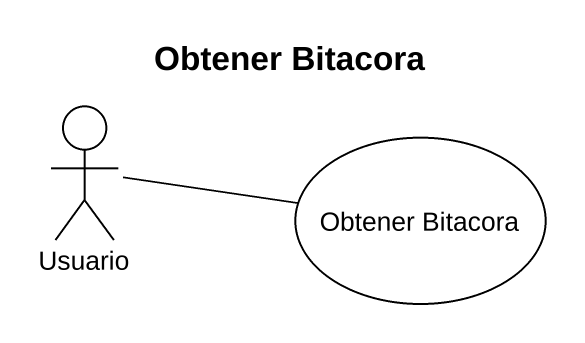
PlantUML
@startuml
title Obtener Bitacora
actor Usuario
usecase "Obtener Bitacora" as Obtener_Bitacora
Usuario -right- Obtener_Bitacora
@enduml
